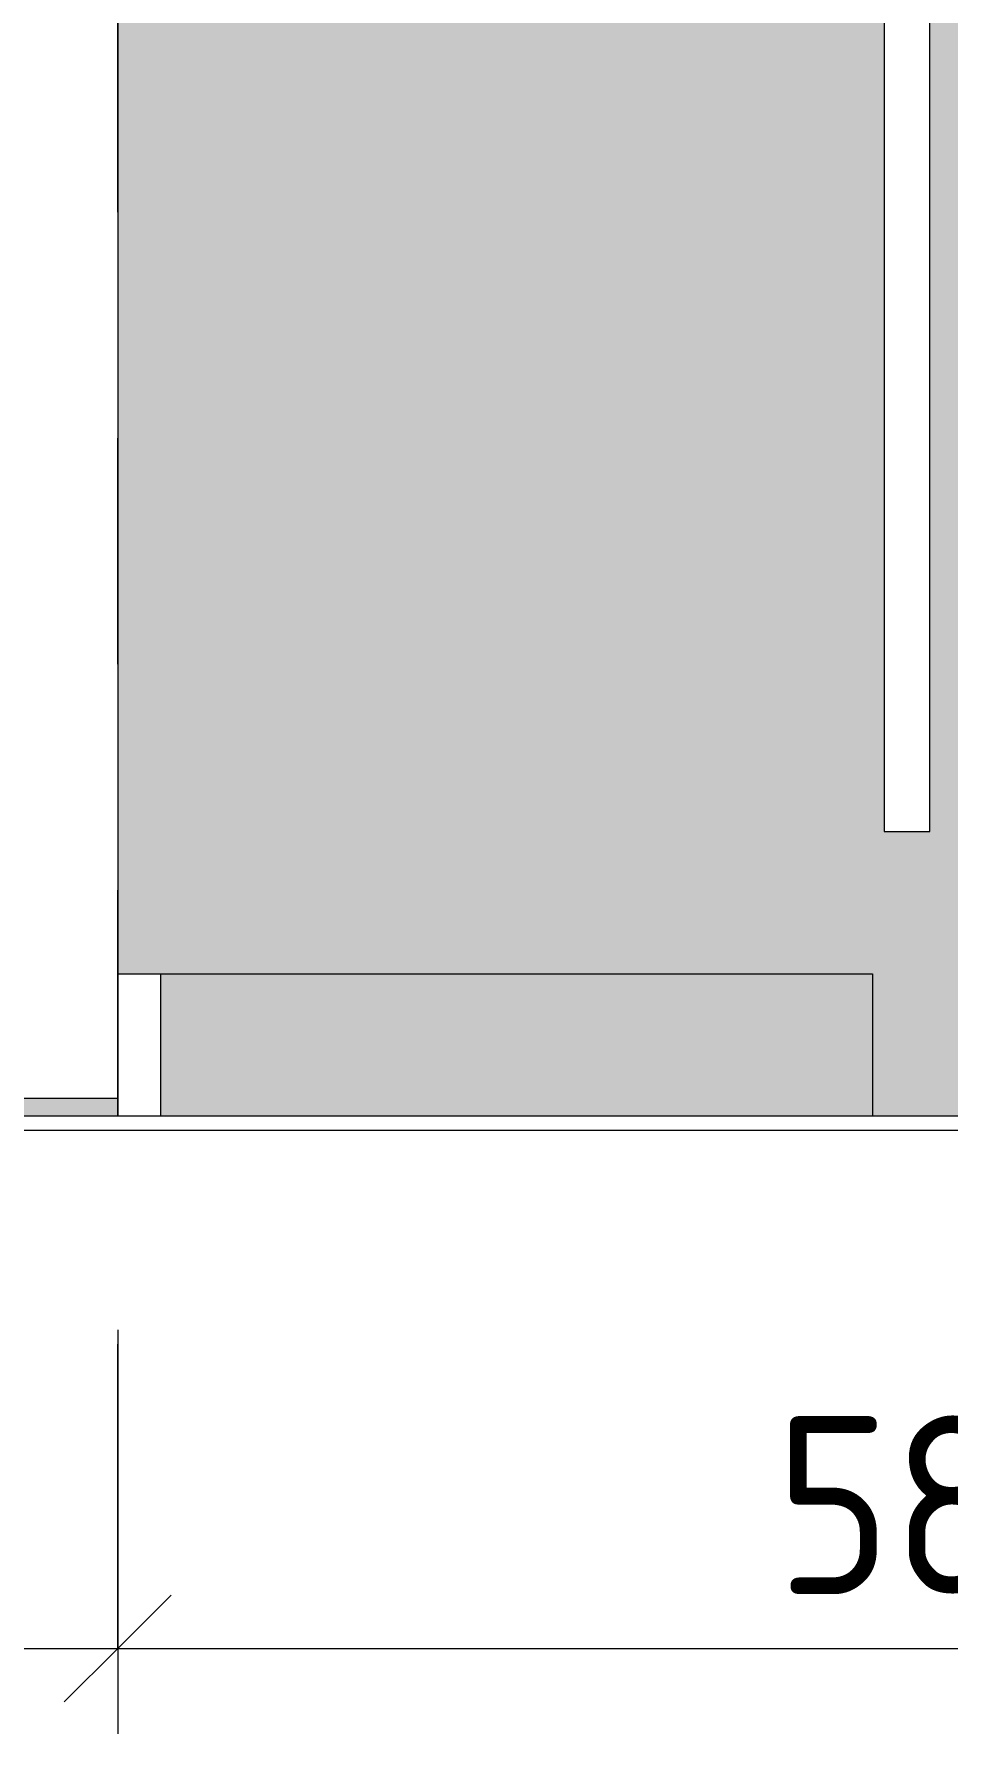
# Model space of a CAD drawing. Header units: millimetres. Extents: x 71854 to 109032, y -1987 to 27578.
# Drawn here: x 104123 to 104444, y 3983 to 4580 of the extents above; entities that cross this region are included whole.
import ezdxf

# ---------------------------------------------------------------- set-up
doc = ezdxf.new("R2010")
doc.units = ezdxf.units.MM
doc.linetypes.add('Штрих', pattern=[158.75000000000003, 79.37500000000001, -79.37500000000001])
for name, color, linetype, lineweight in [('A-ANNO-DIMS', 7, 'Continuous', 9), ('A-ANNO-DIMS-25', 7, 'Continuous', 9), ('A-DOOR-2', 7, 'Штрих', 9), ('A-DOOR-FRAM-1', 7, 'Continuous', 9), ('A-FLOR', 7, 'Continuous', 9), ('A-GENM', 7, 'Continuous', 9), ('A-WALL-PATT', 7, 'Continuous', 9), ('I-WALL', 7, 'Continuous', 9), ('Знаки', 7, 'Continuous', 9), ('Знаки-1', 7, 'Continuous', 18), ('Ограждение', 7, 'Continuous', 9), ('Поручни', 7, 'Continuous', 9)]:
    doc.layers.add(name, color=color, linetype=linetype, lineweight=lineweight)
doc.styles.add('ISOCPEUR_1', font='isocpeur.ttf', dxfattribs={"width": 0.9, "height": 62.49999999999999})
doc.dimstyles.new('ISO-2_5_0_9К_БОЛЬШОЙ_1', dxfattribs={"dimscale": 304.8, "dimtxt": 62.2488234881447, "dimasz": 0.1230314960629921, "dimexe": 0.09842519685039369, "dimexo": 0.2460629921259842, "dimgap": 0, "dimtad": 1, "dimdec": 0, "dimrnd": 10, "dimzin": 0, "dimdsep": 46, "dimtxsty": 'ISOCPEUR_1', "dimblk1": 'OBLIQUE', "dimblk2": 'OBLIQUE', "dimsah": 1, "dimcen": 0.09, "dimdle": 0.09842519685039369, "dimazin": 0, "dimtfac": 1, "dimtdec": 4, "dimtix": 1, "dimtmove": 0, "dimatfit": 3, "dimfxl": 1, "dimtvp": 1, "dimtolj": 1, "dimtzin": 0, "dimarcsym": 2})

# ---------------------------------------------------------------- blocks, each defined once
blk = doc.blocks.new('110_Дверь_СКБ_1Ст_Внутренняя1 - Д-4 1100x2100h_су мгн-32391219-Развертка 2_15-2')
at = {"layer": 'A-DOOR-2'}
blk.add_line((20640.01955281899, 4200), (20640.01955281899, 6299.999999999997), dxfattribs=at)
blk.add_line((20640.01955281899, 4200), (20640.01955281899, 6299.999999999997), dxfattribs=at)
blk = doc.blocks.new('Плинтус - Плинтус темный _ст_школа_-33428141-Развертка 2_15-2')
at = {"layer": 'A-GENM'}
blk.add_hatch(color=256, dxfattribs=at).paths.add_polyline_path([(26564.99987559425, 4200.000000000001), (26564.99987559425, 4250.000000000001), (26314.99987559416, 4250.000000000001), (26314.99987559416, 4200.000000000001), (26520.60869578186, 4200.000000000001)])
for p, q in [((26299.99987559414, 4200), (26299.99987559414, 4249.999999999999)), ((26299.99987559419, 4249.999999999999), (26314.99987559414, 4249.999999999999)), ((26314.99987559414, 4249.999999999999), (26564.99987559424, 4249.999999999996)), ((26314.99987559414, 4249.999999999999), (26314.99987559414, 4199.999999999999)), ((26564.99987559424, 4249.999999999996), (26564.99987559424, 4199.999999999997))]:
    blk.add_line(p, q, dxfattribs=at)
blk = doc.blocks.new('Ограждение - Ограждение-32874606-Развертка 2_15-2')
at = {"layer": 'Ограждение'}
blk.add_hatch(color=256, dxfattribs=at).paths.add_polyline_path([(25199.99987559424, 4200.000000000001), (26299.99987559425, 4200.000000000001), (26299.99987559425, 4206.336810142687), (25199.99987559424, 4206.336810142687)])
at = {"layer": 'Поручни'}
blk.add_line((25199.99987559422, 4206.336810142685), (26299.99987559422, 4206.336810142685), dxfattribs=at)
blk = doc.blocks.new('Зашивка радиатора М21  - Зашивка радиатора_ с перфорацией М6-33248022-Развертка 2_15-2')
at = {"layer": 'Знаки-1'}
for p, q in [((26569.06444194001, 4970.000000000003), (26569.06444194001, 4300)), ((26585.06444194001, 4300), (26585.06444194001, 4970.000000000003)), ((26569.06444194001, 4300), (26585.06444194001, 4300))]:
    blk.add_line(p, q, dxfattribs=at)
blk = doc.blocks.new('DIMBLOCK31-Развертка 2_15-2')
at = {"layer": 'A-ANNO-DIMS-25'}
for p, q in [((103052.8247299541, 4124.999999999999), (103052.8247299541, 3983.069331975265)), ((103052.8247299541, 4013.069331975265), (103052.8247299541, 4119.999999999999)), ((104152.8247299541, 4124.999999999999), (104152.8247299541, 3983.069331975265)), ((104152.8247299541, 4013.069331975265), (104152.8247299541, 4119.999999999999)), ((103052.8247299541, 4013.069331975265), (104152.8247299541, 4013.069331975265))]:
    blk.add_line(p, q, dxfattribs=at)
at = {"layer": 'A-ANNO-DIMS-25', "lineweight": 20}
for p, q in [((103052.8247299541, 4013.069331975265), (103071.5747299541, 4031.819331975265)), ((104152.8247299541, 4013.069331975265), (104171.5747299541, 4031.819331975265)), ((103052.8247299541, 4013.069331975265), (103034.0747299541, 3994.319331975265)), ((104152.8247299541, 4013.069331975265), (104134.0747299541, 3994.319331975265))]:
    blk.add_line(p, q, dxfattribs=at)
at = {"layer": 'A-ANNO-DIMS-25', "color": 0, "insert": (103534.5904426691, 4094.722816125463), "char_height": 62.49999999999999, "width": 163.762289484196, "attachment_point": 1, "line_spacing_factor": 1.149209049011902, "style": 'ISOCPEUR_1'}
blk.add_mtext('1100', dxfattribs=at)
blk = doc.blocks.new('_Oblique')
at = {"color": 0, "linetype": 'ByBlock', "lineweight": -2}
blk.add_line((-0.5, -0.5), (0.5, 0.5), dxfattribs=at)
blk = doc.blocks.new('DIMBLOCK32-Развертка 2_15-2')
at = {"layer": 'A-ANNO-DIMS-25'}
for p, q in [((104152.8247299541, 4124.999999999999), (104152.8247299541, 3983.069331975265)), ((104152.8247299541, 4013.069331975265), (104152.8247299541, 4119.999999999999)), ((104732.824729954, 4124.999999999999), (104732.824729954, 3983.069331975265)), ((104732.824729954, 4013.069331975265), (104732.824729954, 4119.999999999999)), ((104152.8247299541, 4013.069331975265), (104762.824729954, 4013.069331975265))]:
    blk.add_line(p, q, dxfattribs=at)
at = {"layer": 'A-ANNO-DIMS-25', "lineweight": 20}
for p, q in [((104152.8247299541, 4013.069331975265), (104171.5747299541, 4031.819331975265)), ((104732.824729954, 4013.069331975265), (104751.574729954, 4031.819331975265)), ((104152.8247299541, 4013.069331975265), (104134.0747299541, 3994.319331975265)), ((104732.824729954, 4013.069331975265), (104714.074729954, 3994.319331975265))]:
    blk.add_line(p, q, dxfattribs=at)
at = {"layer": 'A-ANNO-DIMS-25', "color": 0, "insert": (104383.5686383644, 4094.722816125463), "char_height": 62.49999999999999, "width": 142.2146198152229, "attachment_point": 1, "line_spacing_factor": 1.149209049011902, "style": 'ISOCPEUR_1'}
blk.add_mtext('580', dxfattribs=at)

msp = doc.modelspace()

# ---------------------------------------------------------------- hatches: boundary and pattern name
at = {"layer": 'A-WALL-PATT'}
h = msp.add_hatch(color=256, dxfattribs=at)
h.paths.add_polyline_path([(104500.0030314273, 4200.000000000001), (104731.8247299541, 4200.000000000001), (104731.8247299541, 7600.000000000005), (96673.82485969475, 7600.000000000005), (96673.82485969475, 4249.999999999985), (96682.26877998874, 4249.999999999985), (96682.26877998874, 4650), (97182.26877998874, 4650), (97182.26877998874, 4250.000000000001), (97392.84440717893, 4250.000000000001), (97392.84440717893, 6299.999999999991), (98492.84440717893, 6299.999999999991), (98492.84440717893, 4250.000000000001), (98612.83301192273, 4250.000000000001), (98612.83301192273, 4650), (99612.83301192273, 4650), (99612.96177443737, 4650), (101612.8330119227, 4650), (101612.9617744374, 4650), (102612.9617744374, 4650), (102612.9617744374, 4250.000000000001), (103052.8247299542, 4250.000000000001), (103052.8247299542, 6299.999999999991), (104152.8247299542, 6299.999999999991), (104152.8247299542, 4250.000000000001), (104417.8247299542, 4250.000000000001), (104417.8247299542, 4200.000000000001), (104452.8247299542, 4200.000000000001)])
h.paths.add_polyline_path([(104421.8892963, 4300.000000000003), (104421.8892963, 4970.000000000005), (104437.8892963, 4970.000000000005), (104437.8892963, 4300.000000000003)])
h.paths.add_polyline_path([(104516.8247299541, 4329.999999999998), (104516.8247299541, 4347.499999999998), (104470.8247299541, 4347.499999999998), (104470.8247299541, 4329.999999999998), (104452.8247299542, 4329.999999999998), (104452.8247299542, 4829.999999999999), (104470.8247299541, 4829.999999999999), (104470.8247299541, 4812.500000000004), (104516.8247299541, 4812.500000000004), (104516.8247299541, 4829.999999999999), (104534.8247299541, 4829.999999999999), (104534.8247299541, 4812.500000000004), (104598.8247299541, 4812.500000000004), (104598.8247299541, 4829.999999999999), (104616.8247299541, 4829.999999999999), (104616.8247299541, 4329.999999999998), (104598.8247299541, 4329.999999999998), (104598.8247299541, 4347.499999999998), (104534.8247299541, 4347.499999999998), (104534.8247299541, 4329.999999999998), (104531.6454017486, 4329.999999999998)])
h.paths.add_polyline_path([(104566.8241442751, 4362.499981609506), (104568.7652895346, 4362.499999999994), (104598.8247299541, 4362.499999999998), (104598.8247299541, 4797.500000000005), (104534.8247299541, 4797.500000000005), (104534.8247299541, 4362.499999999998), (104565.38395968, 4362.499999999994)])
h.paths.add_polyline_path([(104516.8247299541, 4362.499999999997), (104516.8247299541, 4797.500000000003), (104470.8247299541, 4797.500000000003), (104470.8247299541, 4362.499999999997), (104515.824216588, 4362.499999999997)])
h.paths.add_polyline_path([(104539.2506532146, 5003.999999999981), (104421.8892963, 5004.000000000002), (104421.8892963, 5020.000000000003), (104721.8892963, 5020.000000000003), (104721.8892963, 5004.000000000002), (104539.555994329, 5004.000000000002)])
h.paths.add_polyline_path([(97201.8444071789, 5059.000000000005), (97201.8444071789, 5141.000000000009), (97283.8444071789, 5141.000000000009), (97283.8444071789, 5059.000000000006), (97202.8444071789, 5059.000000000007)])
h.paths.add_polyline_path([(102906.3247283123, 5059.000000000005), (102824.3247283123, 5059.000000000006), (102824.3247283123, 5141.000000000009), (102906.3247283123, 5141.000000000009), (102906.3247283123, 5060.000000000007)])
h.paths.add_polyline_path([(97202.8444071789, 5060.000000000006), (97282.8444071789, 5060.000000000007), (97282.8444071789, 5140.000000000007), (97202.8444071789, 5140.000000000007), (97202.8444071789, 5062.000000000006)])
h.paths.add_polyline_path([(102905.3247283123, 5060.000000000007), (102905.3247283123, 5140.000000000007), (102825.3247283123, 5140.000000000007), (102825.3247283123, 5060.000000000007), (102903.3247283123, 5060.000000000007)])
h.paths.add_polyline_path([(97280.8444071789, 5062.000000000006), (97204.8444071789, 5062.000000000006), (97204.8444071789, 5138.000000000008), (97280.8444071789, 5138.000000000008), (97280.8444071789, 5072.000000000008)])
h.paths.add_polyline_path([(102837.3247283123, 5062.000000000006), (102827.3247283123, 5062.000000000006), (102827.3247283123, 5138.000000000008), (102903.3247283123, 5138.000000000008), (102903.3247283123, 5062.000000000006), (102838.3247283123, 5062.000000000006)])
h.paths.add_polyline_path([(97243.84440717891, 5072.000000000008), (97270.84440717891, 5072.000000000008), (97270.84440717891, 5128.000000000007), (97214.84440717891, 5128.000000000007), (97214.84440717891, 5072.000000000008), (97241.8444071789, 5072.000000000008)])
h.paths.add_polyline_path([(102866.3247283123, 5072.000000000008), (102893.3247283123, 5072.000000000008), (102893.3247283123, 5128.000000000007), (102837.3247283123, 5128.000000000007), (102837.3247283123, 5072.000000000008), (102865.8432468308, 5072.000000000008)])
h.paths.add_polyline_path([(102838.3247283123, 5073.000000000007), (102838.3247283123, 5127.000000000007), (102892.3247283123, 5127.000000000007), (102892.3247283123, 5073.000000000007), (102864.3247283123, 5073.000000000007)])
h.paths.add_polyline_path([(97215.84440717891, 5073.000000000007), (97215.84440717891, 5127.000000000007), (97269.84440717891, 5127.000000000007), (97269.84440717891, 5073.000000000007), (97241.8444071789, 5073.000000000007)])

# ---------------------------------------------------------------- linework, layer by layer
at = {"layer": 'A-FLOR'}
for p, q in [((104731.824729954, 4200), (96673.82485969474, 4200)), ((104752.824729954, 4194.999999999999), (96652.6951917269, 4194.999999999999))]:
    msp.add_line(p, q, dxfattribs=at)
at = {"layer": 'I-WALL'}
msp.add_line((104152.8247299541, 6299.999999999988), (104152.8247299541, 4200), dxfattribs=at)

# ---------------------------------------------------------------- block references
at = {"layer": 'A-DOOR-FRAM-1'}
msp.add_blockref('110_Дверь_СКБ_1Ст_Внутренняя1 - Д-4 1100x2100h_су мгн-32391219-Развертка 2_15-2', (83512.80517713515, 0), dxfattribs=at)
at = {"layer": 'A-GENM'}
msp.add_blockref('Плинтус - Плинтус темный _ст_школа_-33428141-Развертка 2_15-2', (77852.82485435992, 0), dxfattribs=at)
at = {"layer": 'Знаки'}
msp.add_blockref('Зашивка радиатора М21  - Зашивка радиатора_ с перфорацией М6-33248022-Развертка 2_15-2', (77852.82485435992, 0), dxfattribs=at)
at = {"layer": 'Поручни'}
msp.add_blockref('Ограждение - Ограждение-32874606-Развертка 2_15-2', (77852.82485435992, 0), dxfattribs=at)

# ---------------------------------------------------------------- dimensions: what is measured, and where the dimension line sits
at = {"layer": 'A-ANNO-DIMS'}
for base, p1, p2, override, picture, middle in [((104152.8247299541, 4013.069331975265), (103052.8247299541, 4199.999999999999), (104152.8247299541, 4200), {"dimpost": '<>', "dimfxl": 1100}, 'DIMBLOCK31-Развертка 2_15-2', (103602.8247299541, 4044.319331975265)), ((104732.824729954, 4013.069331975265), (104152.8247299541, 4200), (104732.824729954, 4200), {"dimpost": '<>', "dimfxl": 579.9999999998981}, 'DIMBLOCK32-Развертка 2_15-2', (104442.8247299541, 4044.319331975265))]:
    dim = msp.add_linear_dim(base=base, p1=p1, p2=p2, dimstyle='ISO-2_5_0_9К_БОЛЬШОЙ_1', override=override, dxfattribs=at)
    dim.commit()
    dim.dimension.update_dxf_attribs({"geometry": picture, "text_midpoint": middle})

doc.saveas('drawing.dxf')
